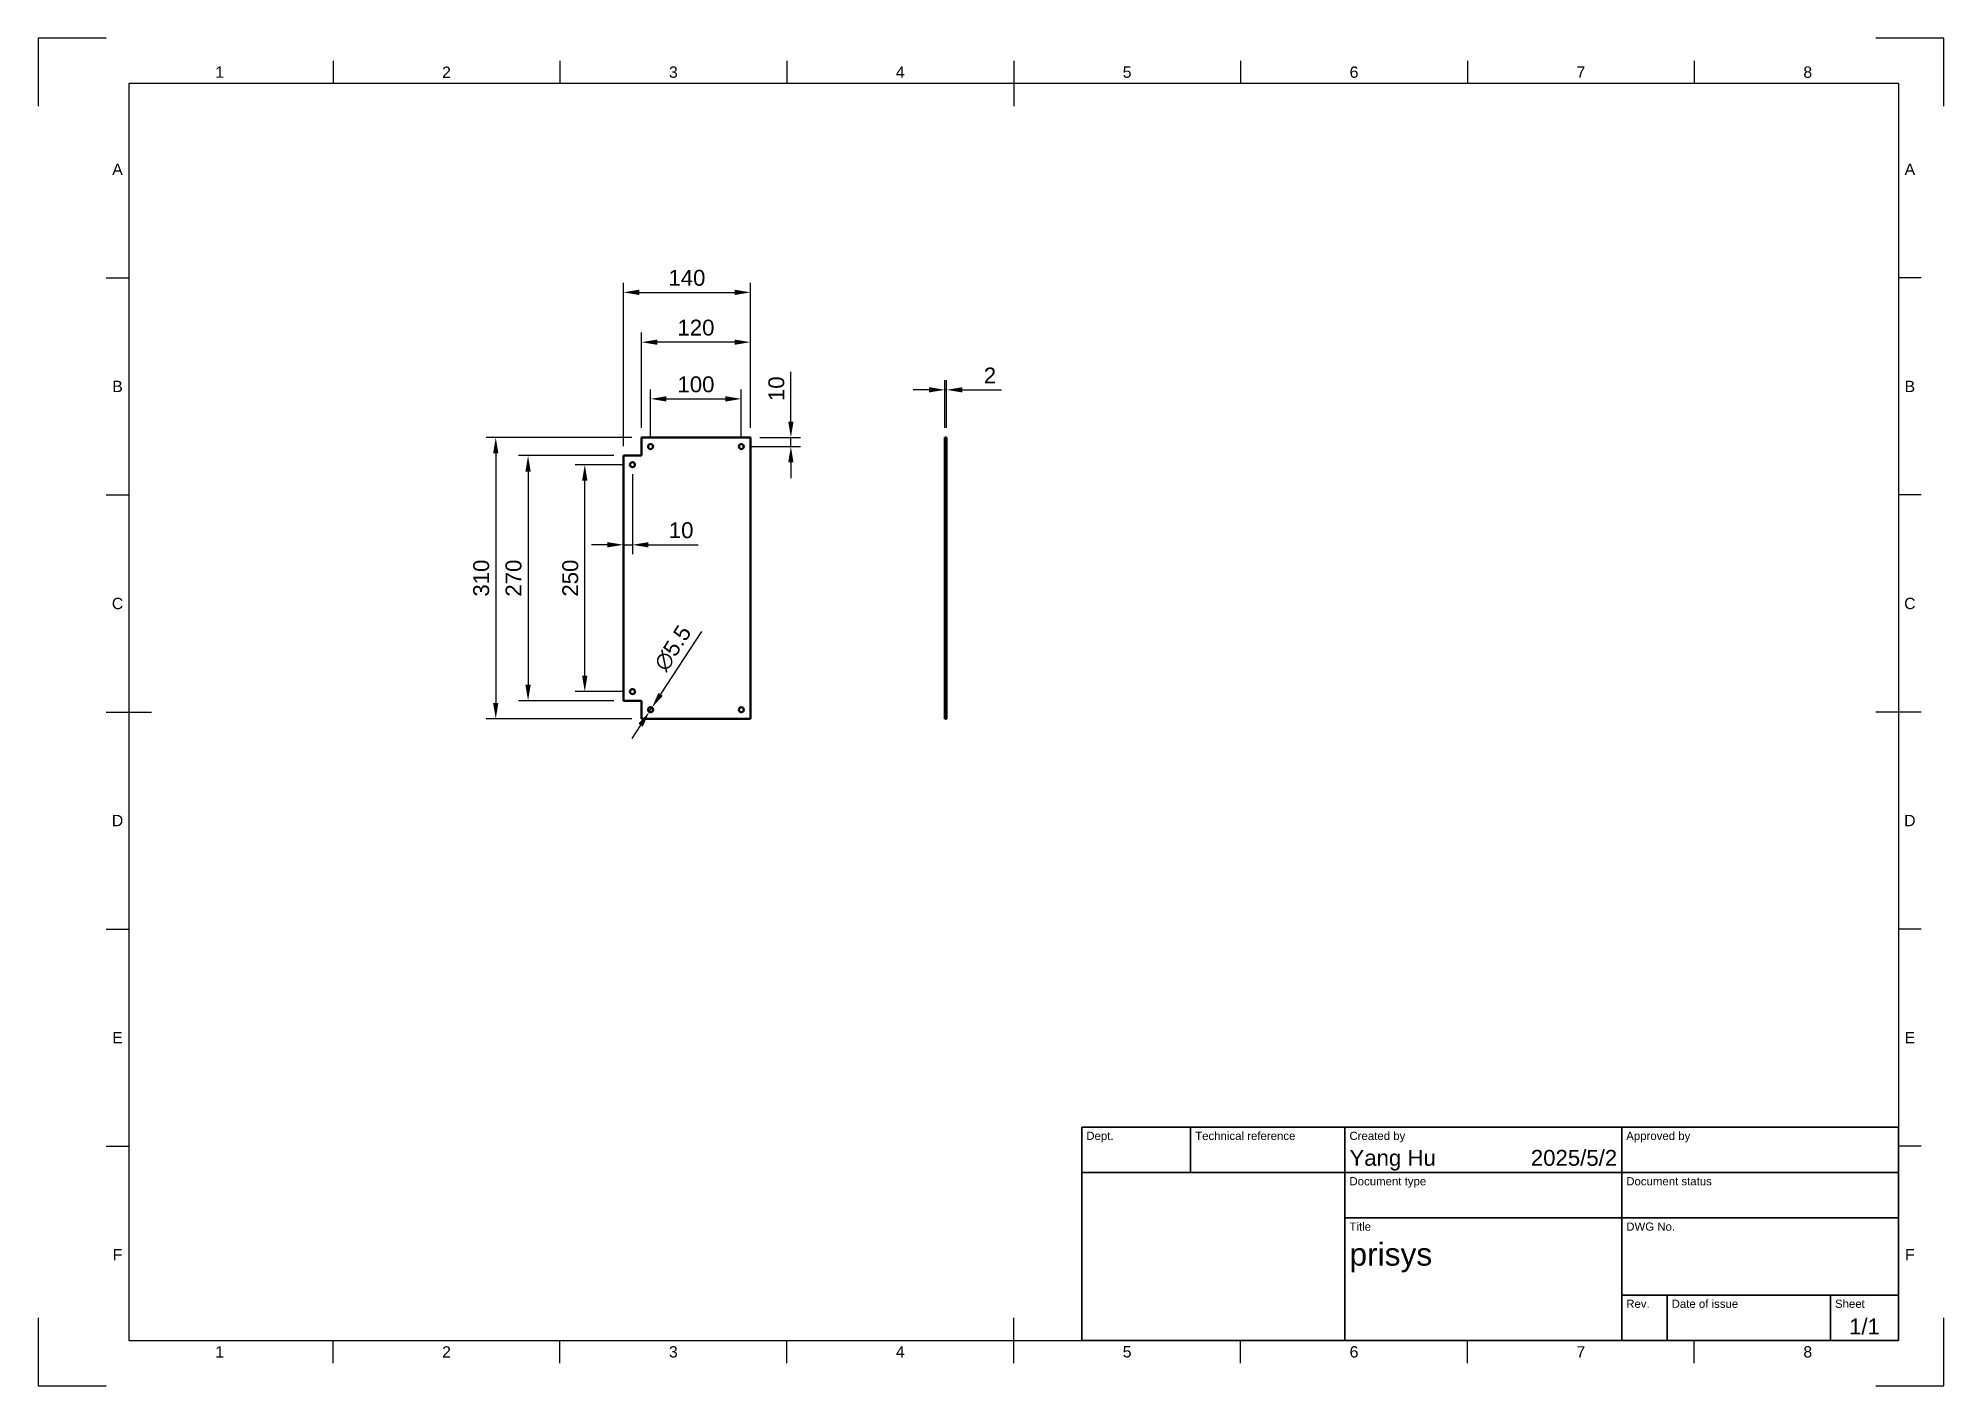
# Model space of a CAD drawing. Header units: millimetres. Extents: x 0 to 420, y 0 to 297.
import ezdxf
from ezdxf.enums import TextEntityAlignment as Align

# ---------------------------------------------------------------- set-up
doc = ezdxf.new("R2010")
doc.units = ezdxf.units.MM
doc.header["$LTSCALE"] = 0.75
doc.linetypes.add('HIDDEN2', pattern=[4.7625, 3.175, -1.5875])
for name, color, linetype, lineweight in [('BORDER', 7, 'Continuous', 25), ('FD_Dimensions', 7, 'Continuous', 25), ('Hidden', 7, 'HIDDEN2', 25), ('TITLEBLOCK', 7, 'Continuous', 35), ('Visible', 7, 'Continuous', 50)]:
    doc.layers.add(name, color=color, linetype=linetype, lineweight=lineweight)
doc.styles.add('FusionTitle', font='arial.ttf')
doc.styles.get("Standard").update_dxf_attribs({"font": 'arial.ttf'})
doc.dimstyles.new('Dim-ISO-25', dxfattribs={"dimtxt": 3.5, "dimasz": 3.5, "dimexe": 2.1, "dimexo": 2.1, "dimgap": 1.4, "dimtad": 1, "dimzin": 12, "dimdsep": 46, "dimtxsty": 'Standard', "dimcen": 0, "dimazin": 3, "dimtp": 0.1, "dimtm": 0.1, "dimtfac": 0.714286, "dimtmove": 0, "dimatfit": 3, "dimfxl": 1, "dimtzin": 12, "dimarcsym": 0})

# ---------------------------------------------------------------- blocks, each defined once
blk = doc.blocks.new('ISO_A3_SHEET')
at = {"layer": 'BORDER'}
for p, q in [((65, 292), (65, 287)), ((115, 292), (115, 287)), ((165, 292), (165, 287)), ((215, 292), (215, 282)), ((265, 292), (265, 287)), ((315, 292), (315, 287)), ((365, 292), (365, 287)), ((410, 287), (20, 287)), ((20, 287), (20, 10)), ((410, 287), (410, 10)), ((15, 244.16666), (20, 244.16666)), ((415, 244.16666), (410, 244.16666)), ((15, 196.33333), (20, 196.33333)), ((415, 196.33333), (410, 196.33333)), ((15, 148.5), (25, 148.5)), ((415, 148.5), (405, 148.5)), ((15, 100.66667), (20, 100.66667)), ((415, 100.66667), (410, 100.66667)), ((15, 52.83334), (20, 52.83334)), ((415, 52.83334), (410, 52.83334)), ((215, 5), (215, 15)), ((20, 10), (410, 10)), ((65, 5), (65, 10)), ((115, 5), (115, 10)), ((165, 5), (165, 10)), ((265, 5), (265, 10)), ((315, 5), (315, 10)), ((365, 5), (365, 10))]:
    blk.add_line(p, q, dxfattribs=at)
at = {"layer": 'Defpoints'}
for p, q in [((15, 297), (0, 297)), ((0, 297), (0, 282)), ((420, 297), (405, 297)), ((420, 282), (420, 297)), ((0, 15), (0, 0)), ((420, 0), (420, 15)), ((0, 0), (15, 0)), ((405, 0), (420, 0))]:
    blk.add_line(p, q, dxfattribs=at)
at = {"layer": 'BORDER', "style": 'FusionTitle'}
for s, p in [('1', (40, 289.5)), ('2', (90, 289.5)), ('3', (140, 289.5)), ('4', (190, 289.5)), ('5', (240, 289.5)), ('6', (290, 289.5)), ('7', (340, 289.5)), ('8', (390, 289.5)), ('A', (17.5, 268.08333)), ('A', (412.5, 268.08333)), ('B', (17.5, 220.25)), ('B', (412.5, 220.25)), ('C', (17.5, 172.41667)), ('C', (412.5, 172.41667)), ('D', (17.5, 124.58334)), ('D', (412.5, 124.58334)), ('E', (17.5, 76.75001)), ('E', (412.5, 76.75001)), ('F', (17.5, 28.91668)), ('F', (412.5, 28.91668)), ('1', (40, 7.5)), ('2', (90, 7.5)), ('3', (140, 7.5)), ('4', (190, 7.5)), ('5', (240, 7.5)), ('6', (290, 7.5)), ('7', (340, 7.5)), ('8', (390, 7.5))]:
    blk.add_text(s, height=2.5, dxfattribs=at).set_placement(p, align=Align.MIDDLE)
blk = doc.blocks.new('ISO_TITLEBLOCK')
at = {"layer": 'TITLEBLOCK'}
for p, q in [((0, 47), (-180, 47)), ((-180, 47), (-180, 0)), ((-156, 37), (-156, 47)), ((-122, 0), (-122, 47)), ((-61, 0), (-61, 47)), ((0, 0), (0, 47)), ((-180, 37), (0, 37)), ((-122, 27), (0, 27)), ((-61, 10), (0, 10)), ((-51, 0), (-51, 10)), ((-15, 0), (-15, 10)), ((-180, 0), (0, 0))]:
    blk.add_line(p, q, dxfattribs=at)
at = {"layer": 'TITLEBLOCK', "style": 'FusionTitle'}
for s, p in [('Dept.', (-179, 46)), ('Technical reference', (-155, 46)), ('Created by', (-121, 46)), ('Approved by', (-60, 46)), ('Document type', (-121, 36)), ('Document status', (-60, 36)), ('Title', (-121, 26)), ('DWG No.', (-60, 26)), ('Rev.', (-60, 9)), ('Date of issue', (-50, 9)), ('Sheet', (-14, 9))]:
    blk.add_text(s, height=1.8, dxfattribs=at).set_placement(p, align=Align.TOP_LEFT)
for tag, height, p in [('DEPT', 3.5, (-179, 42)), ('TECHNICAL_REFERENCE', 3.5, (-155, 42)), ('CREATED_BY', 3.5, (-121, 42)), ('APPROVED_BY', 3.5, (-60, 42)), ('DOCUMENT_TYPE', 3.5, (-121, 32)), ('DOCUMENT_STATUS', 3.5, (-60, 32)), ('TITLE_1', 5, (-121, 21.5)), ('TITLE_2', 5, (-121, 14)), ('TITLE_3', 5, (-121, 6.5)), ('DATE_OF_ISSUE', 3.5, (-50, 5))]:
    blk.add_attdef(tag, text='', height=height, dxfattribs=at).set_placement(p, align=Align.TOP_LEFT)
for tag, p in [('CREATED_DATE', (-62, 42)), ('APPROVED_DATE', (-0.99, 42))]:
    blk.add_attdef(tag, text='', height=3.5, dxfattribs=at).set_placement(p, align=Align.TOP_RIGHT)
for tag, height, p in [('DRAWING_NUMBER', 5, (-30.5, 19.75)), ('REV', 3.5, (-56, 4.85)), ('SHEET', 3.5, (-7.5, 4.85))]:
    blk.add_attdef(tag, text='', height=height, dxfattribs=at).set_placement(p, align=Align.TOP_CENTER)
blk = doc.blocks.new('*D15')
at = {"layer": 'Defpoints', "color": 0, "transparency": 16777216}
for p in [(154.977423, 217.496885), (134.977423, 206.996885), (154.977423, 206.996885)]:
    blk.add_point(p, dxfattribs=at)
at = {"layer": 'FD_Dimensions', "color": 0, "lineweight": -2, "transparency": 16777216}
for p, q in [((134.977423, 209.096885), (134.977423, 219.596885)), ((154.977423, 209.096885), (154.977423, 219.596885)), ((138.477423, 217.496885), (151.477423, 217.496885))]:
    blk.add_line(p, q, dxfattribs=at)
at = {"layer": 'FD_Dimensions', "color": 0, "transparency": 16777216}
for points in [[(138.477423, 218.080218), (138.477423, 216.913552), (134.977423, 217.496885)], [(151.477423, 218.080218), (151.477423, 216.913552), (154.977423, 217.496885)]]:
    blk.add_solid(points, dxfattribs=at)
at = {"layer": 'FD_Dimensions', "color": 0, "transparency": 16777216, "insert": (144.977423, 220.68389), "char_height": 3.5, "attachment_point": 5}
blk.add_mtext('100', dxfattribs=at)
blk = doc.blocks.new('*D16')
at = {"layer": 'Defpoints', "color": 0, "transparency": 16777216}
for p in [(132.977423, 229.996885), (132.977423, 208.996885), (156.977423, 208.996885)]:
    blk.add_point(p, dxfattribs=at)
at = {"layer": 'FD_Dimensions', "color": 0, "lineweight": -2, "transparency": 16777216}
for p, q in [((132.977423, 211.096885), (132.977423, 232.096885)), ((156.977423, 211.096885), (156.977423, 232.096885)), ((153.477423, 229.996885), (136.477423, 229.996885))]:
    blk.add_line(p, q, dxfattribs=at)
at = {"layer": 'FD_Dimensions', "color": 0, "transparency": 16777216}
for points in [[(136.477423, 230.580218), (136.477423, 229.413552), (132.977423, 229.996885)], [(153.477423, 230.580218), (153.477423, 229.413552), (156.977423, 229.996885)]]:
    blk.add_solid(points, dxfattribs=at)
at = {"layer": 'FD_Dimensions', "color": 0, "transparency": 16777216, "insert": (144.977423, 233.18389), "char_height": 3.5, "attachment_point": 5}
blk.add_mtext('120', dxfattribs=at)
blk = doc.blocks.new('*D17')
at = {"layer": 'Defpoints', "color": 0, "transparency": 16777216}
for p in [(156.977423, 240.975078), (156.977423, 208.996885), (128.977423, 204.996885)]:
    blk.add_point(p, dxfattribs=at)
at = {"layer": 'FD_Dimensions', "color": 0, "lineweight": -2, "transparency": 16777216}
for p, q in [((128.977423, 207.096885), (128.977423, 243.075078)), ((132.477423, 240.975078), (153.477423, 240.975078)), ((156.977423, 211.096885), (156.977423, 243.075078))]:
    blk.add_line(p, q, dxfattribs=at)
at = {"layer": 'FD_Dimensions', "color": 0, "transparency": 16777216}
for points in [[(132.477423, 241.558412), (132.477423, 240.391745), (128.977423, 240.975078)], [(153.477423, 241.558412), (153.477423, 240.391745), (156.977423, 240.975078)]]:
    blk.add_solid(points, dxfattribs=at)
at = {"layer": 'FD_Dimensions', "color": 0, "transparency": 16777216, "insert": (142.977423, 244.162084), "char_height": 3.5, "attachment_point": 5}
blk.add_mtext('140', dxfattribs=at)
blk = doc.blocks.new('*D18')
at = {"layer": 'Defpoints', "color": 0, "transparency": 16777216}
for p in [(120.477423, 202.996885), (130.977423, 202.996885), (130.977423, 152.996885)]:
    blk.add_point(p, dxfattribs=at)
at = {"layer": 'FD_Dimensions', "color": 0, "lineweight": -2, "transparency": 16777216}
for p, q in [((128.877423, 202.996885), (118.377423, 202.996885)), ((120.477423, 156.496885), (120.477423, 199.496885)), ((128.877423, 152.996885), (118.377423, 152.996885))]:
    blk.add_line(p, q, dxfattribs=at)
at = {"layer": 'FD_Dimensions', "color": 0, "transparency": 16777216}
for points in [[(119.894089, 199.496885), (121.060756, 199.496885), (120.477423, 202.996885)], [(119.894089, 156.496885), (121.060756, 156.496885), (120.477423, 152.996885)]]:
    blk.add_solid(points, dxfattribs=at)
at = {"layer": 'FD_Dimensions', "color": 0, "transparency": 16777216, "insert": (117.290417, 177.996885), "char_height": 3.5, "attachment_point": 5, "rotation": 90}
blk.add_mtext('250', dxfattribs=at)
blk = doc.blocks.new('*D19')
at = {"layer": 'Defpoints', "color": 0, "transparency": 16777216}
for p in [(128.977423, 204.996885), (107.977423, 150.996885), (128.977423, 150.996885)]:
    blk.add_point(p, dxfattribs=at)
at = {"layer": 'FD_Dimensions', "color": 0, "lineweight": -2, "transparency": 16777216}
for p, q in [((126.877423, 204.996885), (105.877423, 204.996885)), ((107.977423, 201.496885), (107.977423, 154.496885)), ((126.877423, 150.996885), (105.877423, 150.996885))]:
    blk.add_line(p, q, dxfattribs=at)
at = {"layer": 'FD_Dimensions', "color": 0, "transparency": 16777216}
for points in [[(107.394089, 201.496885), (108.560756, 201.496885), (107.977423, 204.996885)], [(107.394089, 154.496885), (108.560756, 154.496885), (107.977423, 150.996885)]]:
    blk.add_solid(points, dxfattribs=at)
at = {"layer": 'FD_Dimensions', "color": 0, "transparency": 16777216, "insert": (104.790417, 177.996885), "char_height": 3.5, "attachment_point": 5, "rotation": 90}
blk.add_mtext('270', dxfattribs=at)
blk = doc.blocks.new('*D20')
at = {"layer": 'Defpoints', "color": 0, "transparency": 16777216}
for p in [(132.977423, 208.996885), (100.853461, 146.996885), (132.977423, 146.996885)]:
    blk.add_point(p, dxfattribs=at)
at = {"layer": 'FD_Dimensions', "color": 0, "lineweight": -2, "transparency": 16777216}
for p, q in [((130.877423, 208.996885), (98.753461, 208.996885)), ((100.853461, 205.496885), (100.853461, 150.496885)), ((130.877423, 146.996885), (98.753461, 146.996885))]:
    blk.add_line(p, q, dxfattribs=at)
at = {"layer": 'FD_Dimensions', "color": 0, "transparency": 16777216}
for points in [[(100.270128, 205.496885), (101.436794, 205.496885), (100.853461, 208.996885)], [(100.270128, 150.496885), (101.436794, 150.496885), (100.853461, 146.996885)]]:
    blk.add_solid(points, dxfattribs=at)
at = {"layer": 'FD_Dimensions', "color": 0, "transparency": 16777216, "insert": (97.665262, 177.996885), "char_height": 3.5, "attachment_point": 5, "rotation": 90}
blk.add_mtext('310', dxfattribs=at)
blk = doc.blocks.new('*D21')
at = {"layer": 'Defpoints', "color": 0, "transparency": 16777216}
for p in [(130.977423, 202.996885), (128.977423, 191.870291), (128.977423, 185.346672)]:
    blk.add_point(p, dxfattribs=at)
at = {"layer": 'FD_Dimensions', "color": 0, "lineweight": -2, "transparency": 16777216}
for p, q in [((130.977423, 200.896885), (130.977423, 183.246672)), ((128.977423, 189.770291), (128.977423, 183.246672)), ((125.477423, 185.346672), (121.977423, 185.346672)), ((128.977423, 185.346672), (130.977423, 185.346672)), ((134.477423, 185.346672), (145.44966, 185.346672))]:
    blk.add_line(p, q, dxfattribs=at)
at = {"layer": 'FD_Dimensions', "color": 0, "transparency": 16777216}
for points in [[(125.477423, 185.930005), (125.477423, 184.763338), (128.977423, 185.346672)], [(134.477423, 185.930005), (134.477423, 184.763338), (130.977423, 185.346672)]]:
    blk.add_solid(points, dxfattribs=at)
at = {"layer": 'FD_Dimensions', "color": 0, "transparency": 16777216, "insert": (141.713541, 188.533677), "char_height": 3.5, "attachment_point": 5}
blk.add_mtext('10', dxfattribs=at)
blk = doc.blocks.new('*D22')
at = {"layer": 'Defpoints', "color": 0, "transparency": 16777216}
for p in [(154.977423, 206.996885), (156.977423, 208.996885), (165.896953, 208.996885)]:
    blk.add_point(p, dxfattribs=at)
at = {"layer": 'FD_Dimensions', "color": 0, "lineweight": -2, "transparency": 16777216}
for p, q in [((165.896953, 212.496885), (165.896953, 223.469122)), ((157.077423, 206.996885), (167.996953, 206.996885)), ((159.077423, 208.996885), (167.996953, 208.996885)), ((165.896953, 206.996885), (165.896953, 208.996885)), ((165.896953, 203.496885), (165.896953, 199.996885))]:
    blk.add_line(p, q, dxfattribs=at)
at = {"layer": 'FD_Dimensions', "color": 0, "transparency": 16777216}
for points in [[(165.31362, 212.496885), (166.480287, 212.496885), (165.896953, 208.996885)], [(165.31362, 203.496885), (166.480287, 203.496885), (165.896953, 206.996885)]]:
    blk.add_solid(points, dxfattribs=at)
at = {"layer": 'FD_Dimensions', "color": 0, "transparency": 16777216, "insert": (162.709948, 219.733004), "char_height": 3.5, "attachment_point": 5, "rotation": 90}
blk.add_mtext('10', dxfattribs=at)
blk = doc.blocks.new('*D23')
at = {"layer": 'Defpoints', "color": 0, "transparency": 16777216}
for p in [(134.677919, 148.535585), (135.276927, 149.458185)]:
    blk.add_point(p, dxfattribs=at)
at = {"layer": 'FD_Dimensions', "color": 0, "lineweight": -2, "transparency": 16777216}
for p, q in [((146.171429, 166.238042), (137.18286, 152.393729)), ((134.677919, 148.535585), (135.276927, 149.458185)), ((132.771986, 145.600041), (130.866052, 142.664497))]:
    blk.add_line(p, q, dxfattribs=at)
at = {"layer": 'FD_Dimensions', "color": 0, "transparency": 16777216}
for points in [[(136.693603, 152.711384), (137.672117, 152.076073), (135.276927, 149.458185)], [(132.282728, 145.917697), (133.261243, 145.282386), (134.677919, 148.535585)]]:
    blk.add_solid(points, dxfattribs=at)
at = {"layer": 'FD_Dimensions', "color": 0, "transparency": 16777216, "insert": (139.874985, 162.572452), "char_height": 3.5, "attachment_point": 5, "rotation": 57.00594322}
blk.add_mtext('∅5.5', dxfattribs=at)
blk = doc.blocks.new('*D24')
at = {"layer": 'Defpoints', "color": 0, "transparency": 16777216}
for p in [(200.217913, 219.496885), (199.817913, 208.996885), (200.217913, 208.996885)]:
    blk.add_point(p, dxfattribs=at)
at = {"layer": 'FD_Dimensions', "color": 0, "lineweight": -2, "transparency": 16777216}
for p, q in [((196.317913, 219.496885), (192.817913, 219.496885)), ((199.817913, 211.096885), (199.817913, 221.596885)), ((199.817913, 219.496885), (200.217913, 219.496885)), ((200.217913, 211.096885), (200.217913, 221.596885)), ((203.717913, 219.496885), (212.336126, 219.496885))]:
    blk.add_line(p, q, dxfattribs=at)
at = {"layer": 'FD_Dimensions', "color": 0, "transparency": 16777216}
for points in [[(196.317913, 220.080218), (196.317913, 218.913552), (199.817913, 219.496885)], [(203.717913, 220.080218), (203.717913, 218.913552), (200.217913, 219.496885)]]:
    blk.add_solid(points, dxfattribs=at)
at = {"layer": 'FD_Dimensions', "color": 0, "transparency": 16777216, "insert": (209.777019, 222.654047), "char_height": 3.5, "attachment_point": 5}
blk.add_mtext('2', dxfattribs=at)

msp = doc.modelspace()

# ---------------------------------------------------------------- linework, layer by layer
at = {"layer": 'Hidden', "extrusion": (-1e-16, -1, 0)}
for p, q in [((199.817913, 207.546885), (200.217913, 207.546885)), ((199.817913, 206.446885), (200.217913, 206.446885)), ((199.817913, 203.546885), (200.217913, 203.546885)), ((199.817913, 202.446885), (200.217913, 202.446885)), ((199.817913, 153.546885), (200.217913, 153.546885)), ((199.817913, 152.446885), (200.217913, 152.446885)), ((199.817913, 149.546885), (200.217913, 149.546885)), ((199.817913, 148.446885), (200.217913, 148.446885))]:
    msp.add_line(p, q, dxfattribs=at)
at = {"layer": 'Visible', "extrusion": (-1e-16, -1, 0)}
for p, q in [((132.977423, 208.996885), (132.977423, 204.996885)), ((156.977423, 208.996885), (132.977423, 208.996885)), ((156.977423, 146.996885), (156.977423, 208.996885)), ((199.817913, 208.996885), (199.817913, 204.996885)), ((199.817913, 208.996885), (200.217913, 208.996885)), ((200.217913, 208.996885), (200.217913, 204.996885)), ((128.977423, 204.996885), (128.977423, 150.996885)), ((132.977423, 204.996885), (128.977423, 204.996885)), ((199.817913, 150.996885), (199.817913, 204.996885)), ((199.817913, 204.996885), (200.217913, 204.996885)), ((200.217913, 204.996885), (200.217913, 150.996885)), ((128.977423, 150.996885), (132.977423, 150.996885)), ((132.977423, 150.996885), (132.977423, 146.996885)), ((199.817913, 150.996885), (200.217913, 150.996885)), ((199.817913, 150.996885), (199.817913, 146.996885)), ((200.217913, 150.996885), (200.217913, 146.996885)), ((132.977423, 146.996885), (156.977423, 146.996885)), ((199.817913, 146.996885), (200.217913, 146.996885))]:
    msp.add_line(p, q, dxfattribs=at)
at = {"layer": 'Visible', "extrusion": (0, 0, -1)}
for centre in [(-134.977423, 206.996885), (-154.977423, 206.996885), (-130.977423, 202.996885), (-130.977423, 152.996885), (-134.977423, 148.996885), (-154.977423, 148.996885)]:
    msp.add_circle(centre, 0.55, dxfattribs=at)

# ---------------------------------------------------------------- block references
at = {"layer": 'BORDER'}
msp.add_blockref('ISO_A3_SHEET', (0, 0), dxfattribs=at)
at = {"layer": 'TITLEBLOCK'}
msp.add_blockref('ISO_TITLEBLOCK', (410, 10), dxfattribs=at).add_auto_attribs({'CREATED_DATE': '2025/5/2', 'SHEET': '1/1', 'TITLE_1': 'prisys', 'CREATED_BY': 'Yang Hu'})

# ---------------------------------------------------------------- dimensions: what is measured, and where the dimension line sits
at = {"layer": 'FD_Dimensions'}
for base, p1, p2, picture, middle in [((156.977423, 240.975078), (128.977423, 204.996885), (156.977423, 208.996885), '*D17', (142.977423, 244.162084)), ((132.977423, 229.996885), (156.977423, 208.996885), (132.977423, 208.996885), '*D16', (144.977423, 233.18389))]:
    dim = msp.add_linear_dim(base=base, p1=p1, p2=p2, dimstyle='Dim-ISO-25', override={"dimlfac": 5, "dimclrd": 0, "dimclre": 0}, dxfattribs=at)
    dim.commit()
    dim.dimension.update_dxf_attribs({"geometry": picture, "text_midpoint": middle})
for p1, p2, distance, picture, middle in [((134.977423, 206.996885), (154.977423, 206.996885), 10.5, '*D15', (144.977423, 220.68389)), ((199.817913, 208.996885), (200.217913, 208.996885), 10.5, '*D24', (209.777019, 222.654047)), ((128.977423, 204.996885), (128.977423, 150.996885), -21, '*D19', (104.790417, 177.996885)), ((130.977423, 152.996885), (130.977423, 202.996885), 10.5, '*D18', (117.290417, 177.996885))]:
    dim = msp.add_aligned_dim(p1=p1, p2=p2, distance=distance, dimstyle='Dim-ISO-25', override={"dimlfac": 5, "dimclrd": 0, "dimclre": 0}, dxfattribs=at)
    dim.commit()
    dim.dimension.update_dxf_attribs({"geometry": picture, "text_midpoint": middle})
for base, p1, p2, picture, middle in [((165.896953, 208.996885), (154.977423, 206.996885), (156.977423, 208.996885), '*D22', (162.709948, 219.733004)), ((100.853461, 146.996885), (132.977423, 208.996885), (132.977423, 146.996885), '*D20', (97.665262, 177.996885))]:
    dim = msp.add_linear_dim(base=base, p1=p1, p2=p2, angle=270, dimstyle='Dim-ISO-25', override={"dimlfac": 5, "dimclrd": 0, "dimclre": 0}, dxfattribs=at)
    dim.commit()
    dim.dimension.update_dxf_attribs({"geometry": picture, "text_midpoint": middle})
dim = msp.add_linear_dim(base=(128.977423, 185.346672), p1=(130.977423, 202.996885), p2=(128.977423, 191.870291), dimstyle='Dim-ISO-25', override={"dimlfac": 5}, dxfattribs=at)
dim.commit()
dim.dimension.update_dxf_attribs({"geometry": '*D21', "text_midpoint": (141.713541, 185.346672), "dimtype": 160})
dim = msp.add_diameter_dim_2p(p1=(134.677919, 148.535585), p2=(135.276927, 149.458185), dimstyle='Dim-ISO-25', override={"dimlfac": 5, "dimclrd": 0, "dimclre": 0}, dxfattribs=at)
dim.commit()
dim.dimension.update_dxf_attribs({"geometry": '*D23', "text_midpoint": (142.630111, 160.783657), "dimtype": 163})

doc.saveas('drawing.dxf')
